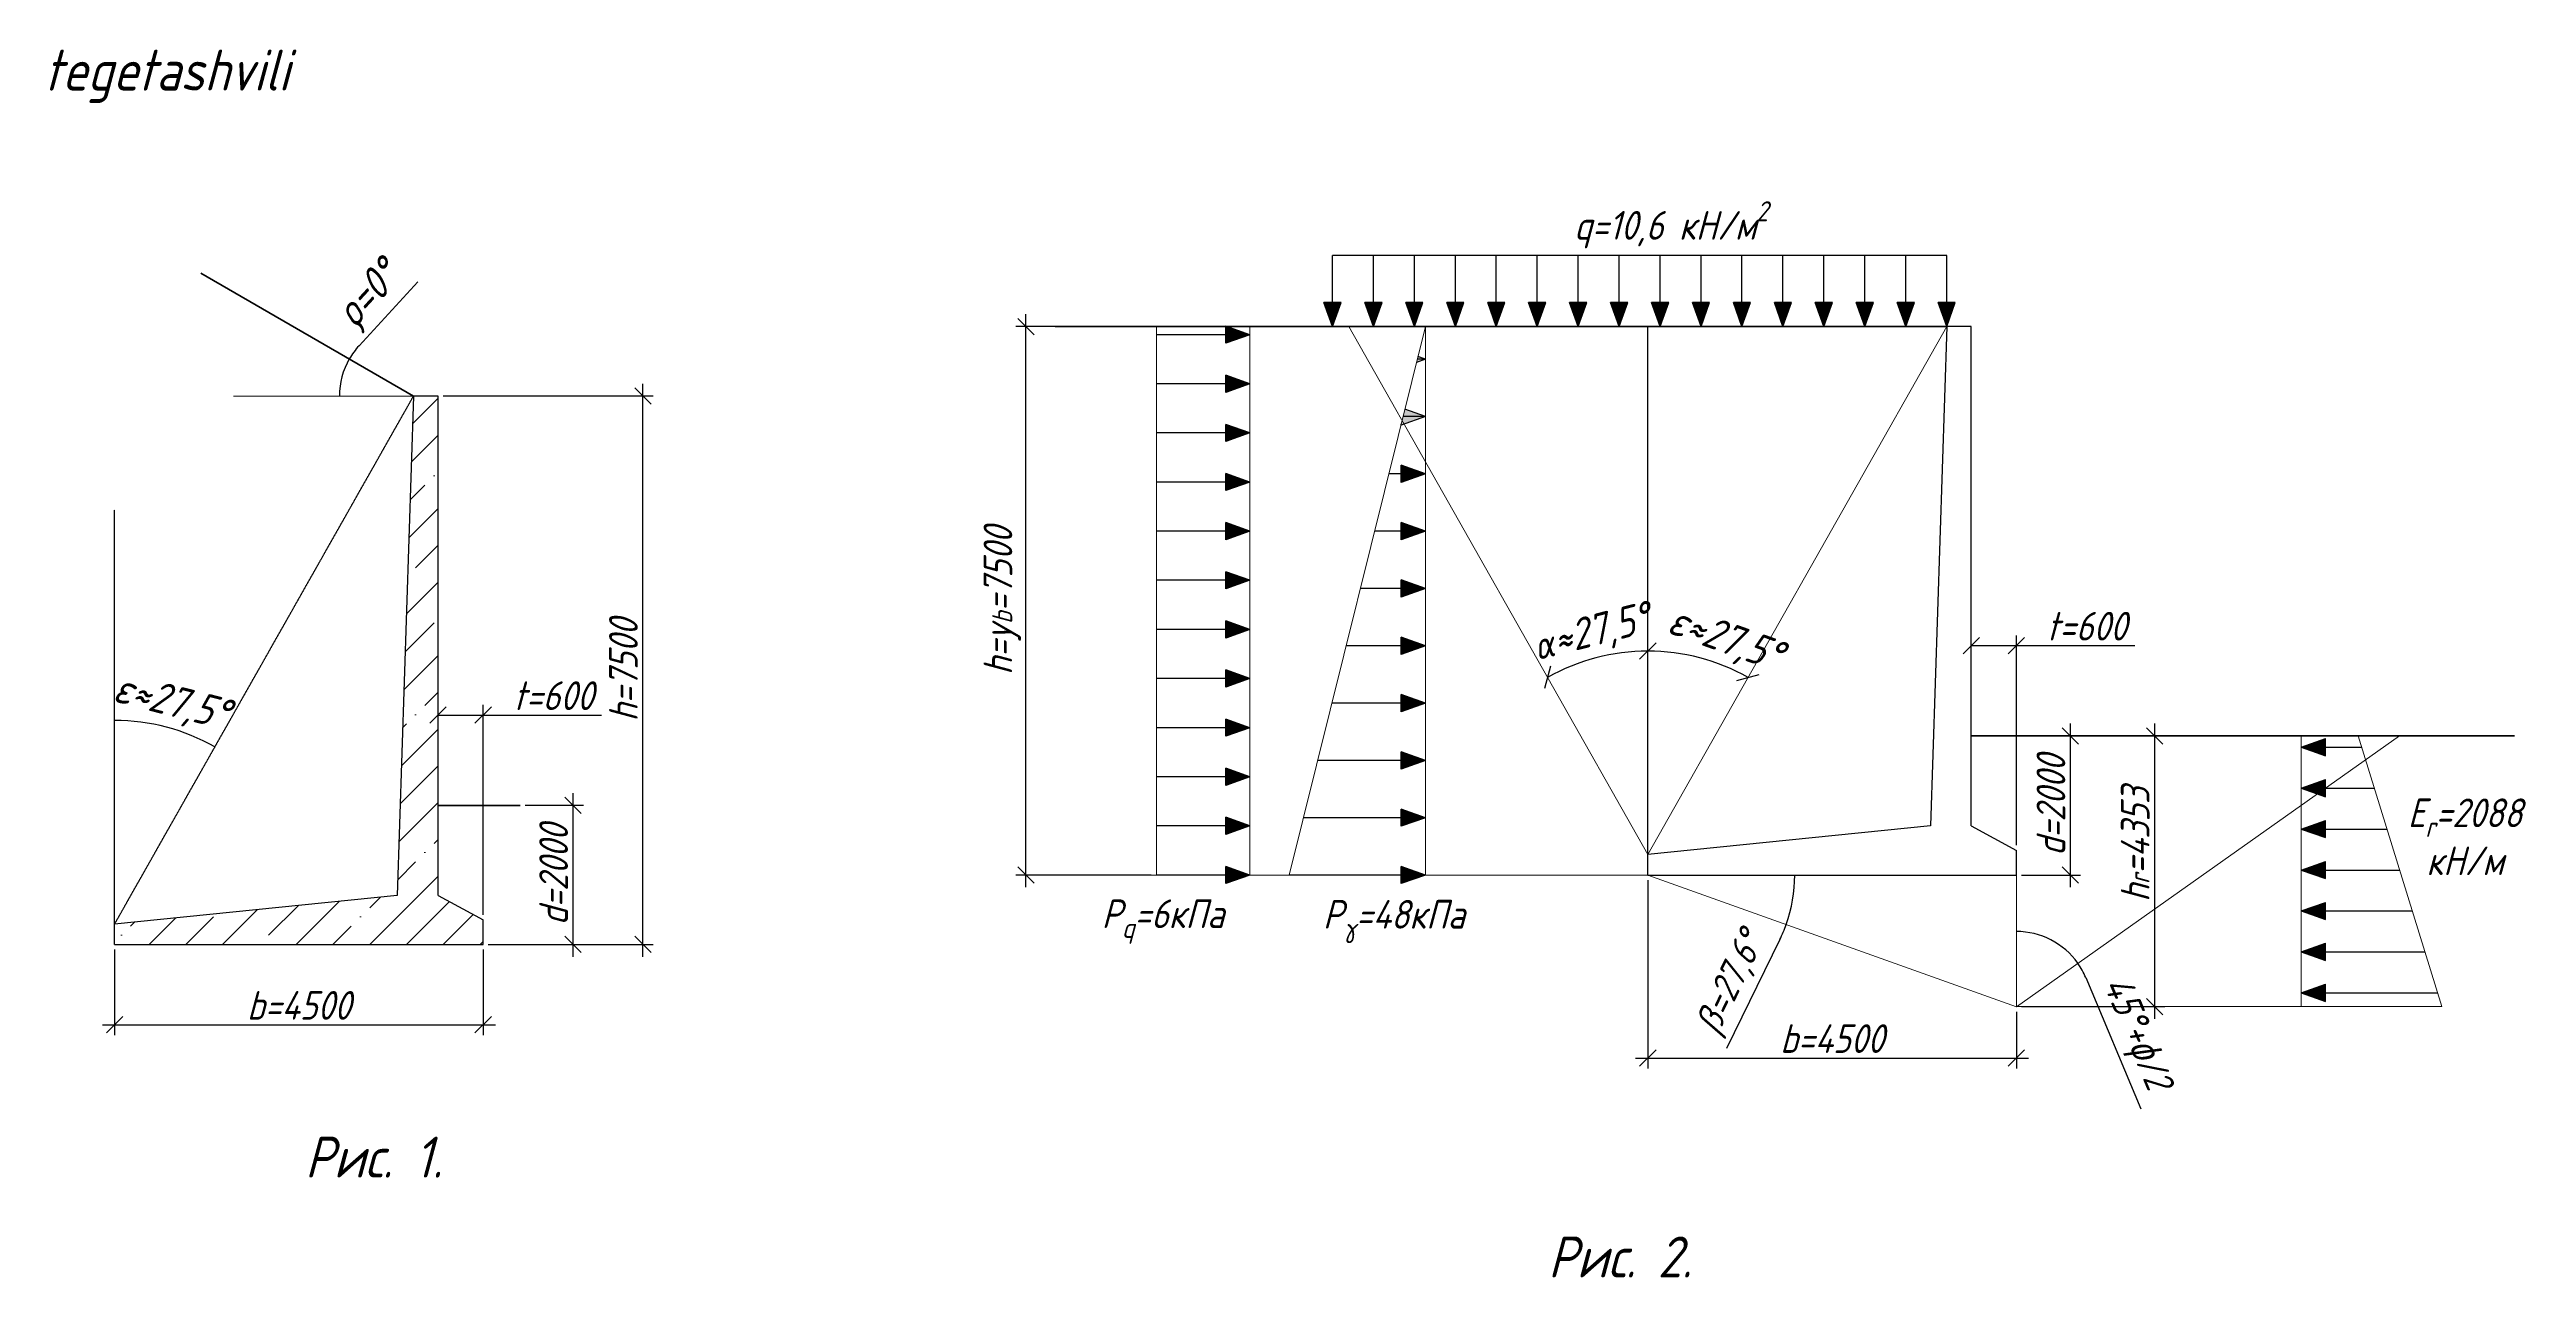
# Model space of a CAD drawing. Header units: millimetres. Extents: x -1004 to 900128, y -352756 to 107728.
# Drawn here: x 421048 to 451292, y -18841 to -3841 of the extents above; entities that cross this region are included whole.
import ezdxf

# ---------------------------------------------------------------- set-up
doc = ezdxf.new("R2010")
doc.units = ezdxf.units.MM
doc.linetypes.add('ACAD_ISO02W100', pattern=[15, 12, -3])
doc.linetypes.add('ACAD_ISO04W100', pattern=[30, 24, -3, 0, -3])
for name, color, linetype, lineweight in [('axles', 152, 'ACAD_ISO04W100', 20), ('basic', 95, 'Continuous', 30), ('hatch', 117, 'ACAD_ISO02W100', 25), ('hatching', 225, 'Continuous', 20), ('size', 45, 'Continuous', 20), ('text', 13, 'Continuous', 20), ('thick', 42, 'Continuous', 35), ('thin', 153, 'Continuous', 18)]:
    doc.layers.add(name, color=color, linetype=linetype, lineweight=lineweight)
doc.styles.add('Structures', font='isocpeur.ttf', dxfattribs={"width": 0.85, "oblique": 15})
doc.styles.add('structures 5', font='isocpeur.ttf', dxfattribs={"width": 0.85, "oblique": 15, "height": 5})
doc.dimstyles.new('structures 3.5', dxfattribs={"dimtxt": 3.5, "dimasz": 2, "dimexe": 1.25, "dimexo": 0.625, "dimtad": 1, "dimtxsty": 'Structures', "dimblk": 'OBLIQUE', "dimcen": 2.5, "dimdle": 1.5, "dimadec": 0, "dimazin": 0, "dimtfac": 1, "dimtmove": 0, "dimatfit": 3, "dimfxl": 1, "dimarcsym": 0})

# ---------------------------------------------------------------- blocks, each defined once
blk = doc.blocks.new('*D596')
at = {"layer": 'Defpoints', "color": 0, "transparency": 16777216}
for p in [(425493, -8073), (421843, -9463), (422679, -12183), (421843, -14523), (421843, -14523)]:
    blk.add_point(p, dxfattribs=at)
at = {"layer": 'size', "color": 0, "lineweight": -2, "transparency": 16777216}
blk.add_arc((421843, -14523), 2486, 60.4948, 90, dxfattribs=at)
at = {"layer": 'size', "color": 0, "transparency": 16777216, "insert": (422529, -11834), "char_height": 350, "attachment_point": 5, "rotation": 345.6873, "style": 'Structures'}
blk.add_mtext('{\\H1.08333x;ε≈27,5%%D}', dxfattribs=at)
blk = doc.blocks.new('_None')
blk = doc.blocks.new('_Oblique')
at = {"color": 0, "linetype": 'ByBlock', "lineweight": -2}
blk.add_line((-0.5, -0.5), (0.5, 0.5), dxfattribs=at)
blk = doc.blocks.new('*D597')
at = {"layer": 'Defpoints', "color": 0, "transparency": 16777216}
for p in [(421843, -14773), (426343, -14773), (426343, -15754)]:
    blk.add_point(p, dxfattribs=at)
at = {"layer": 'size', "color": 0, "lineweight": -2, "transparency": 16777216}
for p, q in [((421843, -14836), (421843, -15879)), ((426343, -14836), (426343, -15879)), ((421693, -15754), (426493, -15754))]:
    blk.add_line(p, q, dxfattribs=at)
at = {"layer": 'size', "color": 0, "lineweight": -2, "transparency": 16777216, "xscale": 200, "yscale": 200, "zscale": 200, "rotation": 180}
blk.add_blockref('_Oblique', (421843, -15754), dxfattribs=at)
at = {"layer": 'size', "color": 0, "lineweight": -2, "transparency": 16777216, "xscale": 200, "yscale": 200, "zscale": 200}
blk.add_blockref('_Oblique', (426343, -15754), dxfattribs=at)
at = {"layer": 'size', "color": 0, "transparency": 16777216, "insert": (424093, -15517), "char_height": 350, "attachment_point": 5, "style": 'Structures'}
blk.add_mtext('b=4500', dxfattribs=at)
blk = doc.blocks.new('*D598')
at = {"layer": 'Defpoints', "color": 0, "transparency": 16777216}
for p in [(426793, -13073), (427441, -13073), (426343, -14773)]:
    blk.add_point(p, dxfattribs=at)
at = {"layer": 'size', "color": 0, "lineweight": -2, "transparency": 16777216}
for p, q in [((427441, -14923), (427441, -12923)), ((426855, -13073), (427566, -13073)), ((426405, -14773), (427566, -14773))]:
    blk.add_line(p, q, dxfattribs=at)
at = {"layer": 'size', "color": 0, "lineweight": -2, "transparency": 16777216, "xscale": 200, "yscale": 200, "zscale": 200}
for p, rotation in [((427441, -13073), 90), ((427441, -14773), 270)]:
    blk.add_blockref('_Oblique', p, dxfattribs=dict(at, rotation=rotation))
at = {"layer": 'size', "color": 0, "transparency": 16777216, "insert": (427203, -13923), "char_height": 350, "attachment_point": 5, "rotation": 90, "style": 'Structures'}
blk.add_mtext('d=2000', dxfattribs=at)
blk = doc.blocks.new('*D599')
at = {"layer": 'Defpoints', "color": 0, "transparency": 16777216}
for p in [(425793, -8073), (428293, -8073), (426343, -14773)]:
    blk.add_point(p, dxfattribs=at)
at = {"layer": 'size', "color": 0, "lineweight": -2, "transparency": 16777216}
for p, q in [((425855, -8073), (428418, -8073)), ((428293, -14923), (428293, -7923)), ((426405, -14773), (428418, -14773))]:
    blk.add_line(p, q, dxfattribs=at)
at = {"layer": 'size', "color": 0, "lineweight": -2, "transparency": 16777216, "xscale": 200, "yscale": 200, "zscale": 200}
for p, rotation in [((428293, -8073), 90), ((428293, -14773), 270)]:
    blk.add_blockref('_Oblique', p, dxfattribs=dict(at, rotation=rotation))
at = {"layer": 'size', "color": 0, "transparency": 16777216, "insert": (428055, -11423), "char_height": 350, "width": 1317.03, "attachment_point": 5, "rotation": 90, "style": 'Structures'}
blk.add_mtext('h=7500', dxfattribs=at)
blk = doc.blocks.new('*D600')
at = {"layer": 'Defpoints', "color": 0, "transparency": 16777216}
for p in [(425793, -11971), (425793, -13073), (426343, -14473)]:
    blk.add_point(p, dxfattribs=at)
at = {"layer": 'size', "color": 0, "lineweight": -2, "transparency": 16777216}
for p, q in [((425793, -13011), (425793, -11846)), ((425793, -11971), (426493, -11971)), ((426343, -14411), (426343, -11846)), ((426343, -11971), (427788, -11971))]:
    blk.add_line(p, q, dxfattribs=at)
at = {"layer": 'size', "color": 0, "lineweight": -2, "transparency": 16777216, "xscale": 200, "yscale": 200, "zscale": 200, "rotation": 180}
blk.add_blockref('_Oblique', (425793, -11971), dxfattribs=at)
at = {"layer": 'size', "color": 0, "lineweight": -2, "transparency": 16777216, "xscale": 200, "yscale": 200, "zscale": 200}
blk.add_blockref('_Oblique', (426343, -11971), dxfattribs=at)
at = {"layer": 'size', "color": 0, "transparency": 16777216, "insert": (427203, -11734), "char_height": 350, "attachment_point": 5, "style": 'Structures'}
blk.add_mtext('t=600', dxfattribs=at)
blk = doc.blocks.new('*D601')
at = {"layer": 'Defpoints', "color": 0, "transparency": 16777216}
for p in [(422895, -6573), (423293, -8073), (424600, -7916), (425493, -8073), (425493, -8073)]:
    blk.add_point(p, dxfattribs=at)
at = {"layer": 'size', "color": 0, "lineweight": -2, "transparency": 16777216}
blk.add_line((424827, -7459), (425547, -6678), dxfattribs=at)
for start, end in [(137.3264, 150), (150, 180)]:
    blk.add_arc((425493, -8073), 906, start, end, dxfattribs=at)
at = {"layer": 'size', "color": 0, "transparency": 16777216, "insert": (424960, -6859), "char_height": 350, "attachment_point": 5, "rotation": 47.3264, "style": 'Structures'}
blk.add_mtext('{\\H1.08333x;ρ=0%%D}', dxfattribs=at)
blk = doc.blocks.new('*D602')
at = {"layer": 'Defpoints', "color": 0, "transparency": 16777216}
for p in [(440564, -7225), (444214, -7225), (440988, -11226), (440564, -13675), (440564, -13675)]:
    blk.add_point(p, dxfattribs=at)
at = {"layer": 'size', "color": 0, "lineweight": -2, "transparency": 16777216}
blk.add_arc((440564, -13675), 2486, 60.4948, 90, dxfattribs=at)
at = {"layer": 'size', "color": 0, "lineweight": -2, "transparency": 16777216, "xscale": 200, "yscale": 200, "zscale": 200}
for p, rotation in [((440564, -11189), 179.9999999999996), ((441788, -11511), 330.494848599138)]:
    blk.add_blockref('_Oblique', p, dxfattribs=dict(at, rotation=rotation))
at = {"layer": 'size', "color": 0, "transparency": 16777216, "insert": (441498, -11061), "char_height": 350, "attachment_point": 5, "rotation": 340.3299, "style": 'Structures'}
blk.add_mtext('{\\H1.08333x;ε≈27,5%%D}', dxfattribs=at)
blk = doc.blocks.new('*D603')
at = {"layer": 'Defpoints', "color": 0, "transparency": 16777216}
for p in [(440564, -13925), (445064, -15532), (445064, -16161)]:
    blk.add_point(p, dxfattribs=at)
at = {"layer": 'size', "color": 0, "lineweight": -2, "transparency": 16777216}
for p, q in [((440564, -13987), (440564, -16286)), ((445064, -15594), (445064, -16286)), ((440414, -16161), (445214, -16161))]:
    blk.add_line(p, q, dxfattribs=at)
at = {"layer": 'size', "color": 0, "lineweight": -2, "transparency": 16777216, "xscale": 200, "yscale": 200, "zscale": 200, "rotation": 180}
blk.add_blockref('_Oblique', (440564, -16161), dxfattribs=at)
at = {"layer": 'size', "color": 0, "lineweight": -2, "transparency": 16777216, "xscale": 200, "yscale": 200, "zscale": 200}
blk.add_blockref('_Oblique', (445064, -16161), dxfattribs=at)
at = {"layer": 'size', "color": 0, "transparency": 16777216, "insert": (442814, -15923), "char_height": 350, "attachment_point": 5, "style": 'Structures'}
blk.add_mtext('b=4500', dxfattribs=at)
blk = doc.blocks.new('*D604')
at = {"layer": 'Defpoints', "color": 0, "transparency": 16777216}
for p in [(444514, -12225), (445723, -12225), (445064, -13925)]:
    blk.add_point(p, dxfattribs=at)
at = {"layer": 'size', "color": 0, "lineweight": -2, "transparency": 16777216}
for p, q in [((445723, -14075), (445723, -12075)), ((444576, -12225), (445848, -12225)), ((445126, -13925), (445848, -13925))]:
    blk.add_line(p, q, dxfattribs=at)
at = {"layer": 'size', "color": 0, "lineweight": -2, "transparency": 16777216, "xscale": 200, "yscale": 200, "zscale": 200}
for p, rotation in [((445723, -12225), 90), ((445723, -13925), 270)]:
    blk.add_blockref('_Oblique', p, dxfattribs=dict(at, rotation=rotation))
at = {"layer": 'size', "color": 0, "transparency": 16777216, "insert": (445486, -13075), "char_height": 350, "attachment_point": 5, "rotation": 90, "style": 'Structures'}
blk.add_mtext('d=2000', dxfattribs=at)
blk = doc.blocks.new('*D605')
at = {"layer": 'Defpoints', "color": 0, "transparency": 16777216}
for p in [(444514, -11123), (444514, -12225), (445064, -13625)]:
    blk.add_point(p, dxfattribs=at)
at = {"layer": 'size', "color": 0, "lineweight": -2, "transparency": 16777216}
for p, q in [((444514, -12162), (444514, -10998)), ((444514, -11123), (445214, -11123)), ((445064, -13562), (445064, -10998)), ((445064, -11123), (446509, -11123))]:
    blk.add_line(p, q, dxfattribs=at)
at = {"layer": 'size', "color": 0, "lineweight": -2, "transparency": 16777216, "xscale": 200, "yscale": 200, "zscale": 200, "rotation": 180}
blk.add_blockref('_Oblique', (444514, -11123), dxfattribs=at)
at = {"layer": 'size', "color": 0, "lineweight": -2, "transparency": 16777216, "xscale": 200, "yscale": 200, "zscale": 200}
blk.add_blockref('_Oblique', (445064, -11123), dxfattribs=at)
at = {"layer": 'size', "color": 0, "transparency": 16777216, "insert": (445924, -10885), "char_height": 350, "attachment_point": 5, "style": 'Structures'}
blk.add_mtext('t=600', dxfattribs=at)
blk = doc.blocks.new('*D606')
at = {"layer": 'Defpoints', "color": 0, "transparency": 16777216}
for p in [(446591, -12225), (445064, -15532), (446752, -15532)]:
    blk.add_point(p, dxfattribs=at)
at = {"layer": 'size', "color": 0, "lineweight": -2, "transparency": 16777216}
for p, q in [((446752, -12075), (446752, -15682)), ((446654, -12225), (446877, -12225)), ((445126, -15532), (446877, -15532))]:
    blk.add_line(p, q, dxfattribs=at)
at = {"layer": 'size', "color": 0, "lineweight": -2, "transparency": 16777216, "xscale": 200, "yscale": 200, "zscale": 200}
for p, rotation in [((446752, -12225), 90), ((446752, -15532), 270)]:
    blk.add_blockref('_Oblique', p, dxfattribs=dict(at, rotation=rotation))
at = {"layer": 'size', "color": 0, "transparency": 16777216, "insert": (446515, -13551), "char_height": 350, "attachment_point": 5, "rotation": 90, "style": 'Structures'}
blk.add_mtext('h{\\H0.7x;\\S^ r;}=4353', dxfattribs=at)
blk = doc.blocks.new('*D607')
at = {"layer": 'Defpoints', "color": 0, "transparency": 16777216}
for p in [(440564, -13925), (440564, -13925), (442346, -14129), (445064, -13925), (445064, -15533)]:
    blk.add_point(p, dxfattribs=at)
at = {"layer": 'size', "color": 0, "lineweight": -2, "transparency": 16777216}
blk.add_line((442175, -14713), (441524, -16044), dxfattribs=at)
for start, end in [(340.3359, 0), (333.9455, 340.3359)]:
    blk.add_arc((440564, -13925), 1794, start, end, dxfattribs=at)
at = {"layer": 'size', "color": 0, "transparency": 16777216, "insert": (441598, -15255), "char_height": 350, "attachment_point": 5, "rotation": 63.9455, "style": 'Structures'}
blk.add_mtext('{\\H0.95833x;β=27,6%%D}', dxfattribs=at)
blk = doc.blocks.new('*D608')
at = {"layer": 'Defpoints', "color": 0, "transparency": 16777216}
for p in [(449743, -12225), (445064, -13925), (445351, -14660), (445064, -15533), (445064, -15533)]:
    blk.add_point(p, dxfattribs=at)
at = {"layer": 'size', "color": 0, "lineweight": -2, "transparency": 16777216}
blk.add_line((445911, -15177), (446584, -16781), dxfattribs=at)
for start, end in [(35.2586, 90), (22.7695, 35.2586)]:
    blk.add_arc((445064, -15533), 919, start, end, dxfattribs=at)
at = {"layer": 'size', "color": 0, "transparency": 16777216, "insert": (446513, -15867), "char_height": 350, "attachment_point": 5, "rotation": 292.7695, "style": 'Structures'}
blk.add_mtext('45%%D+{\\H0.95833x;ϕ/2}', dxfattribs=at)
blk = doc.blocks.new('*D609')
at = {"layer": 'Defpoints', "color": 0, "transparency": 16777216}
for p in [(436914, -7225), (440564, -8615), (439727, -11334), (440564, -13675), (440564, -13675)]:
    blk.add_point(p, dxfattribs=at)
at = {"layer": 'size', "color": 0, "lineweight": -2, "transparency": 16777216}
blk.add_arc((440564, -13675), 2486, 90, 119.5052, dxfattribs=at)
at = {"layer": 'size', "color": 0, "lineweight": -2, "transparency": 16777216, "xscale": 200, "yscale": 200, "zscale": 200}
blk.add_blockref('_Oblique', (440564, -11189), dxfattribs=at)
at = {"layer": 'size', "color": 0, "lineweight": -2, "transparency": 16777216, "xscale": 200, "yscale": 200, "zscale": 200, "rotation": 209.505151400861}
blk.add_blockref('_Oblique', (439339, -11511), dxfattribs=at)
at = {"layer": 'size', "color": 0, "transparency": 16777216, "insert": (439877, -10985), "char_height": 350, "width": 1326.72, "attachment_point": 5, "rotation": 14.3127, "style": 'Structures'}
blk.add_mtext('{\\H0.95833x;α\\H1.13044x;≈27,5%%D}', dxfattribs=at)
blk = doc.blocks.new('*D610')
at = {"layer": 'Defpoints', "color": 0, "transparency": 16777216}
for p in [(432971, -7225), (434563, -7225), (434563, -13925)]:
    blk.add_point(p, dxfattribs=at)
at = {"layer": 'size', "color": 0, "lineweight": -2, "transparency": 16777216}
for p, q in [((434500, -7225), (432846, -7225)), ((432971, -14075), (432971, -7075)), ((434500, -13925), (432846, -13925))]:
    blk.add_line(p, q, dxfattribs=at)
at = {"layer": 'size', "color": 0, "lineweight": -2, "transparency": 16777216, "xscale": 200, "yscale": 200, "zscale": 200}
for p, rotation in [((432971, -7225), 90), ((432971, -13925), 270)]:
    blk.add_blockref('_Oblique', p, dxfattribs=dict(at, rotation=rotation))
at = {"layer": 'size', "color": 0, "transparency": 16777216, "insert": (432681, -10575), "char_height": 350, "attachment_point": 5, "rotation": 90, "style": 'Structures'}
blk.add_mtext('h=y{\\H0.7x;\\S^ b;}=7500', dxfattribs=at)

msp = doc.modelspace()

# ---------------------------------------------------------------- hatches: boundary and pattern name
at = {"layer": 'basic'}
h = msp.add_hatch(color=256, dxfattribs=at)
h.dxf.hatch_style = 1
h.paths.add_polyline_path([(436608.621, -6930.026), (436713.547, -7224.682), (436713.547, -6930.026)])
h.paths.add_polyline_path([(436713.547, -6930.026), (436713.547, -7224.682), (436818.472, -6930.026)])
h = msp.add_hatch(color=256, dxfattribs=at)
h.dxf.hatch_style = 1
h.paths.add_polyline_path([(437108.621, -6930.026), (437213.547, -7224.682), (437213.547, -6930.026)])
h.paths.add_polyline_path([(437213.547, -6930.026), (437213.547, -7224.682), (437318.472, -6930.026)])
h = msp.add_hatch(color=256, dxfattribs=at)
h.dxf.hatch_style = 1
h.paths.add_polyline_path([(437608.621, -6930.026), (437713.547, -7224.682), (437713.547, -6930.026)])
h.paths.add_polyline_path([(437713.547, -6930.026), (437713.547, -7224.682), (437818.472, -6930.026)])
h = msp.add_hatch(color=256, dxfattribs=at)
h.dxf.hatch_style = 1
h.paths.add_polyline_path([(438108.621, -6930.026), (438213.547, -7224.682), (438213.547, -6930.026)])
h.paths.add_polyline_path([(438213.547, -6930.026), (438213.547, -7224.682), (438318.472, -6930.026)])
h = msp.add_hatch(color=256, dxfattribs=at)
h.dxf.hatch_style = 1
h.paths.add_polyline_path([(438608.621, -6930.026), (438713.547, -7224.682), (438713.547, -6930.026)])
h.paths.add_polyline_path([(438713.547, -6930.026), (438713.547, -7224.682), (438818.472, -6930.026)])
h = msp.add_hatch(color=256, dxfattribs=at)
h.dxf.hatch_style = 1
h.paths.add_polyline_path([(439108.621, -6930.026), (439213.547, -7224.682), (439213.547, -6930.026)])
h.paths.add_polyline_path([(439213.547, -6930.026), (439213.547, -7224.682), (439318.472, -6930.026)])
h = msp.add_hatch(color=256, dxfattribs=at)
h.dxf.hatch_style = 1
h.paths.add_polyline_path([(439608.621, -6930.026), (439713.547, -7224.682), (439713.547, -6930.026)])
h.paths.add_polyline_path([(439713.547, -6930.026), (439713.547, -7224.682), (439818.472, -6930.026)])
h = msp.add_hatch(color=256, dxfattribs=at)
h.dxf.hatch_style = 1
h.paths.add_polyline_path([(440108.621, -6930.026), (440213.547, -7224.682), (440213.547, -6930.026)])
h.paths.add_polyline_path([(440213.547, -6930.026), (440213.547, -7224.682), (440318.472, -6930.026)])
h = msp.add_hatch(color=256, dxfattribs=at)
h.dxf.hatch_style = 1
h.paths.add_polyline_path([(440608.621, -6930.026), (440713.547, -7224.682), (440713.547, -6930.026)])
h.paths.add_polyline_path([(440713.547, -6930.026), (440713.547, -7224.682), (440818.472, -6930.026)])
h = msp.add_hatch(color=256, dxfattribs=at)
h.dxf.hatch_style = 1
h.paths.add_polyline_path([(441108.621, -6930.026), (441213.547, -7224.682), (441213.547, -6930.026)])
h.paths.add_polyline_path([(441213.547, -6930.026), (441213.547, -7224.682), (441318.472, -6930.026)])
h = msp.add_hatch(color=256, dxfattribs=at)
h.dxf.hatch_style = 1
h.paths.add_polyline_path([(441608.621, -6930.026), (441713.547, -7224.682), (441713.547, -6930.026)])
h.paths.add_polyline_path([(441713.547, -6930.026), (441713.547, -7224.682), (441818.472, -6930.026)])
h = msp.add_hatch(color=256, dxfattribs=at)
h.dxf.hatch_style = 1
h.paths.add_polyline_path([(442108.621, -6930.026), (442213.547, -7224.682), (442213.547, -6930.026)])
h.paths.add_polyline_path([(442213.547, -6930.026), (442213.547, -7224.682), (442318.472, -6930.026)])
h = msp.add_hatch(color=256, dxfattribs=at)
h.dxf.hatch_style = 1
h.paths.add_polyline_path([(442608.621, -6930.026), (442713.547, -7224.682), (442713.547, -6930.026)])
h.paths.add_polyline_path([(442713.547, -6930.026), (442713.547, -7224.682), (442818.472, -6930.026)])
h = msp.add_hatch(color=256, dxfattribs=at)
h.dxf.hatch_style = 1
h.paths.add_polyline_path([(443108.621, -6930.026), (443213.547, -7224.682), (443213.547, -6930.026)])
h.paths.add_polyline_path([(443213.547, -6930.026), (443213.547, -7224.682), (443318.472, -6930.026)])
h = msp.add_hatch(color=256, dxfattribs=at)
h.dxf.hatch_style = 1
h.paths.add_polyline_path([(443608.621, -6930.026), (443713.547, -7224.682), (443713.547, -6930.026)])
h.paths.add_polyline_path([(443713.547, -6930.026), (443713.547, -7224.682), (443818.472, -6930.026)])
h = msp.add_hatch(color=256, dxfattribs=at)
h.dxf.hatch_style = 1
h.paths.add_polyline_path([(444108.621, -6930.026), (444213.547, -7224.682), (444213.547, -6930.026)])
h.paths.add_polyline_path([(444213.547, -6930.026), (444213.547, -7224.682), (444318.472, -6930.026)])
h = msp.add_hatch(color=256, dxfattribs=at)
h.dxf.hatch_style = 1
h.paths.add_polyline_path([(435410.023, -7219.757), (435704.68, -7324.682), (435410.023, -7324.682)])
h.paths.add_polyline_path([(435410.023, -7324.682), (435704.68, -7324.682), (435410.023, -7429.608)])
h = msp.add_hatch(color=256, dxfattribs=at)
h.dxf.hatch_style = 1
h.paths.add_polyline_path([(435410.023, -7819.757), (435704.68, -7924.682), (435410.023, -7924.682)])
h.paths.add_polyline_path([(435410.023, -7924.682), (435704.68, -7924.682), (435410.023, -8029.608)])
h = msp.add_hatch(color=256, dxfattribs=at)
h.dxf.hatch_style = 1
h.paths.add_polyline_path([(437757.219, -7592.197), (437749.155, -7624.682), (437848.448, -7624.682)])
h.paths.add_polyline_path([(437848.448, -7624.682), (437749.155, -7624.682), (437739.527, -7663.468)])
h.paths.add_polyline_path([(437848.448, -8324.682), (437575.392, -8324.682), (437563.39, -8373.035), (437588.425, -8417.275)])
h.paths.add_polyline_path([(437597.569, -8235.346), (437575.392, -8324.682), (437848.448, -8324.682)])
h.paths.add_polyline_path([(437563.39, -8373.035), (437553.791, -8411.703), (437553.791, -8429.608), (437588.425, -8417.275)])
h = msp.add_hatch(color=256, dxfattribs=at)
h.dxf.hatch_style = 1
h.paths.add_polyline_path([(435410.023, -8419.757), (435704.68, -8524.682), (435410.023, -8524.682)])
h.paths.add_polyline_path([(435410.023, -8524.682), (435704.68, -8524.682), (435410.023, -8629.608)])
h = msp.add_hatch(color=256, dxfattribs=at)
h.dxf.hatch_style = 1
h.paths.add_polyline_path([(435410.023, -9019.757), (435704.68, -9124.682), (435410.023, -9124.682)])
h.paths.add_polyline_path([(435410.023, -9124.682), (435704.68, -9124.682), (435410.023, -9229.608)])
h = msp.add_hatch(color=256, dxfattribs=at)
h.dxf.hatch_style = 1
h.paths.add_polyline_path([(437553.791, -8919.757), (437848.448, -9024.682), (437553.791, -9024.682)])
h.paths.add_polyline_path([(437553.791, -9024.682), (437848.448, -9024.682), (437553.791, -9129.608)])
h = msp.add_hatch(color=256, dxfattribs=at)
h.dxf.hatch_style = 1
h.paths.add_polyline_path([(435410.023, -9619.757), (435704.68, -9724.682), (435410.023, -9724.682)])
h.paths.add_polyline_path([(435410.023, -9724.682), (435704.68, -9724.682), (435410.023, -9829.608)])
h = msp.add_hatch(color=256, dxfattribs=at)
h.dxf.hatch_style = 1
h.paths.add_polyline_path([(437553.791, -9619.757), (437848.448, -9724.682), (437553.791, -9724.682)])
h.paths.add_polyline_path([(437553.791, -9724.682), (437848.448, -9724.682), (437553.791, -9829.608)])
h = msp.add_hatch(color=256, dxfattribs=at)
h.dxf.hatch_style = 1
h.paths.add_polyline_path([(435410.023, -10219.757), (435704.68, -10324.682), (435410.023, -10324.682)])
h.paths.add_polyline_path([(435410.023, -10324.682), (435704.68, -10324.682), (435410.023, -10429.608)])
h = msp.add_hatch(color=256, dxfattribs=at)
h.dxf.hatch_style = 1
h.paths.add_polyline_path([(437553.791, -10319.757), (437848.448, -10424.682), (437553.791, -10424.682)])
h.paths.add_polyline_path([(437553.791, -10424.682), (437848.448, -10424.682), (437553.791, -10529.608)])
h = msp.add_hatch(color=256, dxfattribs=at)
h.dxf.hatch_style = 1
h.paths.add_polyline_path([(435410.023, -10819.757), (435704.68, -10924.682), (435410.023, -10924.682)])
h.paths.add_polyline_path([(435410.023, -10924.682), (435704.68, -10924.682), (435410.023, -11029.608)])
h = msp.add_hatch(color=256, dxfattribs=at)
h.dxf.hatch_style = 1
h.paths.add_polyline_path([(437553.791, -11019.757), (437848.448, -11124.682), (437553.791, -11124.682)])
h.paths.add_polyline_path([(437553.791, -11124.682), (437848.448, -11124.682), (437553.791, -11229.608)])
h = msp.add_hatch(color=256, dxfattribs=at)
h.dxf.hatch_style = 1
h.paths.add_polyline_path([(435410.023, -11419.757), (435704.68, -11524.682), (435410.023, -11524.682)])
h.paths.add_polyline_path([(435410.023, -11524.682), (435704.68, -11524.682), (435410.023, -11629.608)])
h = msp.add_hatch(color=256, dxfattribs=at)
h.dxf.hatch_style = 1
h.paths.add_polyline_path([(437553.791, -11719.757), (437848.448, -11824.682), (437553.791, -11824.682)])
h.paths.add_polyline_path([(437553.791, -11824.682), (437848.448, -11824.682), (437553.791, -11929.608)])
h = msp.add_hatch(color=256, dxfattribs=at)
h.dxf.hatch_style = 1
h.paths.add_polyline_path([(435410.023, -12019.757), (435704.68, -12124.682), (435410.023, -12124.682)])
h.paths.add_polyline_path([(435410.023, -12124.682), (435704.68, -12124.682), (435410.023, -12229.608)])
h = msp.add_hatch(color=256, dxfattribs=at)
h.dxf.hatch_style = 1
h.paths.add_polyline_path([(448836.775, -12258.485), (448542.119, -12363.41), (448836.775, -12363.41)])
h.paths.add_polyline_path([(448836.775, -12363.41), (448542.119, -12363.41), (448836.775, -12468.335)])
h = msp.add_hatch(color=256, dxfattribs=at)
h.dxf.hatch_style = 1
h.paths.add_polyline_path([(435410.023, -12619.757), (435704.68, -12724.682), (435410.023, -12724.682)])
h.paths.add_polyline_path([(435410.023, -12724.682), (435704.68, -12724.682), (435410.023, -12829.608)])
h = msp.add_hatch(color=256, dxfattribs=at)
h.dxf.hatch_style = 1
h.paths.add_polyline_path([(437553.791, -12419.757), (437848.448, -12524.682), (437553.791, -12524.682)])
h.paths.add_polyline_path([(437553.791, -12524.682), (437848.448, -12524.682), (437553.791, -12629.608)])
h = msp.add_hatch(color=256, dxfattribs=at)
h.dxf.hatch_style = 1
h.paths.add_polyline_path([(448836.775, -12758.485), (448542.119, -12863.41), (448836.775, -12863.41)])
h.paths.add_polyline_path([(448836.775, -12863.41), (448542.119, -12863.41), (448836.775, -12968.335)])
h = msp.add_hatch(color=256, dxfattribs=at)
h.dxf.hatch_style = 1
h.paths.add_polyline_path([(435410.023, -13219.757), (435704.68, -13324.682), (435410.023, -13324.682)])
h.paths.add_polyline_path([(435410.023, -13324.682), (435704.68, -13324.682), (435410.023, -13429.608)])
h = msp.add_hatch(color=256, dxfattribs=at)
h.dxf.hatch_style = 1
h.paths.add_polyline_path([(437553.791, -13119.757), (437848.448, -13224.682), (437553.791, -13224.682)])
h.paths.add_polyline_path([(437553.791, -13224.682), (437848.448, -13224.682), (437553.791, -13329.608)])
h = msp.add_hatch(color=256, dxfattribs=at)
h.dxf.hatch_style = 1
h.paths.add_polyline_path([(448836.775, -13258.485), (448542.119, -13363.41), (448836.775, -13363.41)])
h.paths.add_polyline_path([(448836.775, -13363.41), (448542.119, -13363.41), (448836.775, -13468.335)])
h = msp.add_hatch(color=256, dxfattribs=at)
h.dxf.hatch_style = 1
h.paths.add_polyline_path([(435410.023, -13819.757), (435704.68, -13924.682), (435410.023, -13924.682)])
h.paths.add_polyline_path([(435410.023, -13924.682), (435704.68, -13924.682), (435410.023, -14029.608)])
h = msp.add_hatch(color=256, dxfattribs=at)
h.dxf.hatch_style = 1
h.paths.add_polyline_path([(437553.791, -13819.757), (437848.448, -13924.682), (437553.791, -13924.682)])
h.paths.add_polyline_path([(437553.791, -13924.682), (437848.448, -13924.682), (437553.791, -14029.608)])
h = msp.add_hatch(color=256, dxfattribs=at)
h.dxf.hatch_style = 1
h.paths.add_polyline_path([(448836.775, -13758.485), (448542.119, -13863.41), (448836.775, -13863.41)])
h.paths.add_polyline_path([(448836.775, -13863.41), (448542.119, -13863.41), (448836.775, -13968.335)])
h = msp.add_hatch(color=256, dxfattribs=at)
h.dxf.hatch_style = 1
h.paths.add_polyline_path([(448836.775, -14258.485), (448542.119, -14363.41), (448836.775, -14363.41)])
h.paths.add_polyline_path([(448836.775, -14363.41), (448542.119, -14363.41), (448836.775, -14468.335)])
h = msp.add_hatch(color=256, dxfattribs=at)
h.dxf.hatch_style = 1
h.paths.add_polyline_path([(448836.775, -14758.485), (448542.119, -14863.41), (448836.775, -14863.41)])
h.paths.add_polyline_path([(448836.775, -14863.41), (448542.119, -14863.41), (448836.775, -14968.335)])
h = msp.add_hatch(color=256, dxfattribs=at)
h.dxf.hatch_style = 1
h.paths.add_polyline_path([(448836.775, -15258.485), (448542.119, -15363.41), (448836.775, -15363.41)])
h.paths.add_polyline_path([(448836.775, -15363.41), (448542.119, -15363.41), (448836.775, -15468.335)])
at = {"layer": 'hatching'}
h = msp.add_hatch(dxfattribs=at)
h.set_pattern_fill('ANSI35', color=256, scale=100)
h.set_pattern_definition([(45, (418894.95, -18141.56), (-449.013, 449.013), []), (45, (419343.96, -18141.56), (-449.013, 449.013), [793.75, -158.75, 0, -158.75])])
h.paths.add_polyline_path([(425792.671, -8073.418), (425492.671, -8073.418), (425292.671, -14173.418), (421842.671, -14523.418), (421842.671, -14773.418), (426342.671, -14773.418), (426342.671, -14473.418), (425792.671, -14173.418)])

# ---------------------------------------------------------------- linework, layer by layer
at = {"layer": 'axles', "ltscale": 0.2}
msp.add_line((440563.547, -13924.682), (432975.222, -13924.682), dxfattribs=at)
at = {"layer": 'basic'}
for p, q in [((436713.547, -7224.682), (436713.547, -6358.149)), ((444213.547, -6358.149), (436713.547, -6358.149)), ((437213.547, -7224.682), (437213.547, -6358.149)), ((437713.547, -7224.682), (437713.547, -6358.149)), ((438213.547, -7224.682), (438213.547, -6358.149)), ((438713.547, -7224.682), (438713.547, -6358.149)), ((439213.547, -7224.682), (439213.547, -6358.149)), ((439713.547, -7224.682), (439713.547, -6358.149)), ((440213.547, -7224.682), (440213.547, -6358.149)), ((440713.547, -7224.682), (440713.547, -6358.149)), ((441213.547, -7224.682), (441213.547, -6358.149)), ((441713.547, -7224.682), (441713.547, -6358.149)), ((442213.547, -7224.682), (442213.547, -6358.149)), ((442713.547, -7224.682), (442713.547, -6358.149)), ((443213.547, -7224.682), (443213.547, -6358.149)), ((443713.547, -7224.682), (443713.547, -6358.149)), ((444213.547, -7224.682), (444213.547, -6358.149)), ((436713.547, -7224.682), (436608.621, -6930.026)), ((436818.472, -6930.026), (436608.621, -6930.026)), ((436713.547, -7224.682), (436818.472, -6930.026)), ((437213.547, -7224.682), (437108.621, -6930.026)), ((437318.472, -6930.026), (437108.621, -6930.026)), ((437213.547, -7224.682), (437318.472, -6930.026)), ((437713.547, -7224.682), (437608.621, -6930.026)), ((437818.472, -6930.026), (437608.621, -6930.026)), ((437713.547, -7224.682), (437818.472, -6930.026)), ((438213.547, -7224.682), (438108.621, -6930.026)), ((438318.472, -6930.026), (438108.621, -6930.026)), ((438213.547, -7224.682), (438318.472, -6930.026)), ((438713.547, -7224.682), (438608.621, -6930.026)), ((438818.472, -6930.026), (438608.621, -6930.026)), ((438713.547, -7224.682), (438818.472, -6930.026)), ((439213.547, -7224.682), (439108.621, -6930.026)), ((439318.472, -6930.026), (439108.621, -6930.026)), ((439213.547, -7224.682), (439318.472, -6930.026)), ((439713.547, -7224.682), (439608.621, -6930.026)), ((439818.472, -6930.026), (439608.621, -6930.026)), ((439713.547, -7224.682), (439818.472, -6930.026)), ((440213.547, -7224.682), (440108.621, -6930.026)), ((440318.472, -6930.026), (440108.621, -6930.026)), ((440213.547, -7224.682), (440318.472, -6930.026)), ((440713.547, -7224.682), (440608.621, -6930.026)), ((440818.472, -6930.026), (440608.621, -6930.026)), ((440713.547, -7224.682), (440818.472, -6930.026)), ((441213.547, -7224.682), (441108.621, -6930.026)), ((441318.472, -6930.026), (441108.621, -6930.026)), ((441213.547, -7224.682), (441318.472, -6930.026)), ((441713.547, -7224.682), (441608.621, -6930.026)), ((441818.472, -6930.026), (441608.621, -6930.026)), ((441713.547, -7224.682), (441818.472, -6930.026)), ((442213.547, -7224.682), (442108.621, -6930.026)), ((442318.472, -6930.026), (442108.621, -6930.026)), ((442213.547, -7224.682), (442318.472, -6930.026)), ((442713.547, -7224.682), (442608.621, -6930.026)), ((442818.472, -6930.026), (442608.621, -6930.026)), ((442713.547, -7224.682), (442818.472, -6930.026)), ((443213.547, -7224.682), (443108.621, -6930.026)), ((443318.472, -6930.026), (443108.621, -6930.026)), ((443213.547, -7224.682), (443318.472, -6930.026)), ((443713.547, -7224.682), (443608.621, -6930.026)), ((443818.472, -6930.026), (443608.621, -6930.026)), ((443713.547, -7224.682), (443818.472, -6930.026)), ((444213.547, -7224.682), (444108.621, -6930.026)), ((444318.472, -6930.026), (444108.621, -6930.026)), ((444213.547, -7224.682), (444318.472, -6930.026)), ((435704.68, -7324.682), (435410.023, -7219.757)), ((435410.023, -7429.608), (435410.023, -7219.757)), ((444213.547, -7224.682), (444013.547, -13324.682)), ((444513.547, -7224.682), (444213.547, -7224.682)), ((444513.547, -13324.682), (444513.547, -7224.682)), ((435704.68, -7324.682), (434562.813, -7324.682)), ((435704.68, -7324.682), (435410.023, -7429.608)), ((435704.68, -7924.682), (435410.023, -7819.757)), ((435410.023, -8029.608), (435410.023, -7819.757)), ((437848.448, -7624.682), (437739.527, -7663.468)), ((437848.448, -7624.682), (437749.155, -7624.682)), ((437848.448, -7624.682), (437757.219, -7592.197)), ((425492.671, -8073.418), (425292.671, -14173.418)), ((425792.671, -8073.418), (425492.671, -8073.418)), ((425792.671, -14173.418), (425792.671, -8073.418)), ((435704.68, -7924.682), (434562.813, -7924.682)), ((435704.68, -7924.682), (435410.023, -8029.608)), ((435704.68, -8524.682), (435410.023, -8419.757)), ((435410.023, -8629.608), (435410.023, -8419.757)), ((437848.448, -8324.682), (437553.791, -8429.608)), ((437553.791, -8429.608), (437553.791, -8411.703)), ((437848.448, -8324.682), (437575.392, -8324.682)), ((437848.448, -8324.682), (437597.569, -8235.346)), ((435704.68, -8524.682), (434562.813, -8524.682)), ((435704.68, -8524.682), (435410.023, -8629.608)), ((435704.68, -9124.682), (435410.023, -9019.757)), ((435410.023, -9229.608), (435410.023, -9019.757)), ((437848.448, -9024.682), (437401.63, -9024.682)), ((437848.448, -9024.682), (437553.791, -8919.757)), ((437553.791, -9129.608), (437553.791, -8919.757)), ((437848.448, -9024.682), (437553.791, -9129.608)), ((435704.68, -9124.682), (434562.813, -9124.682)), ((435704.68, -9124.682), (435410.023, -9229.608)), ((435704.68, -9724.682), (435410.023, -9619.757)), ((435410.023, -9829.608), (435410.023, -9619.757)), ((437848.448, -9724.682), (437553.791, -9619.757)), ((437553.791, -9829.608), (437553.791, -9619.757)), ((435704.68, -9724.682), (434562.813, -9724.682)), ((435704.68, -9724.682), (435410.023, -9829.608)), ((437848.448, -9724.682), (437227.868, -9724.682)), ((437848.448, -9724.682), (437553.791, -9829.608)), ((435704.68, -10324.682), (435410.023, -10219.757)), ((435410.023, -10429.608), (435410.023, -10219.757)), ((435704.68, -10324.682), (434562.813, -10324.682)), ((435704.68, -10324.682), (435410.023, -10429.608)), ((437848.448, -10424.682), (437054.105, -10424.682)), ((437848.448, -10424.682), (437553.791, -10319.757)), ((437553.791, -10529.608), (437553.791, -10319.757)), ((437848.448, -10424.682), (437553.791, -10529.608)), ((435704.68, -10924.682), (435410.023, -10819.757)), ((435410.023, -11029.608), (435410.023, -10819.757)), ((435704.68, -10924.682), (434562.813, -10924.682)), ((435704.68, -10924.682), (435410.023, -11029.608)), ((437848.448, -11124.682), (436880.343, -11124.682)), ((437848.448, -11124.682), (437553.791, -11019.757)), ((437553.791, -11229.608), (437553.791, -11019.757)), ((437848.448, -11124.682), (437553.791, -11229.608)), ((435704.68, -11524.682), (435410.023, -11419.757)), ((435410.023, -11629.608), (435410.023, -11419.757)), ((435704.68, -11524.682), (434562.813, -11524.682)), ((435704.68, -11524.682), (435410.023, -11629.608)), ((437848.448, -11824.682), (437553.791, -11719.757)), ((437553.791, -11929.608), (437553.791, -11719.757)), ((435704.68, -12124.682), (435410.023, -12019.757)), ((435410.023, -12229.608), (435410.023, -12019.757)), ((437848.448, -11824.682), (436706.581, -11824.682)), ((437848.448, -11824.682), (437553.791, -11929.608)), ((435704.68, -12124.682), (434562.813, -12124.682)), ((435704.68, -12124.682), (435410.023, -12229.608)), ((448542.119, -12363.41), (448836.775, -12258.485)), ((448542.119, -12363.41), (449278.34, -12363.41)), ((448542.119, -12363.41), (448836.775, -12468.335)), ((448836.775, -12468.335), (448836.775, -12258.485)), ((435704.68, -12724.682), (435410.023, -12619.757)), ((435410.023, -12829.608), (435410.023, -12619.757)), ((437848.448, -12524.682), (436532.818, -12524.682)), ((437848.448, -12524.682), (437553.791, -12419.757)), ((437553.791, -12629.608), (437553.791, -12419.757)), ((437848.448, -12524.682), (437553.791, -12629.608)), ((435704.68, -12724.682), (434562.813, -12724.682)), ((435704.68, -12724.682), (435410.023, -12829.608)), ((448542.119, -12863.41), (448836.775, -12758.485)), ((448542.119, -12863.41), (449432.829, -12863.41)), ((448542.119, -12863.41), (448836.775, -12968.335)), ((448836.775, -12968.335), (448836.775, -12758.485)), ((435704.68, -13324.682), (435410.023, -13219.757)), ((435410.023, -13429.608), (435410.023, -13219.757)), ((437848.448, -13224.682), (436359.056, -13224.682)), ((437848.448, -13224.682), (437553.791, -13119.757)), ((437553.791, -13329.608), (437553.791, -13119.757)), ((437848.448, -13224.682), (437553.791, -13329.608)), ((448542.119, -13363.41), (448836.775, -13258.485)), ((448836.775, -13468.335), (448836.775, -13258.485)), ((435704.68, -13324.682), (434562.813, -13324.682)), ((435704.68, -13324.682), (435410.023, -13429.608)), ((444013.547, -13324.682), (440563.547, -13674.682)), ((444513.547, -13324.682), (445063.547, -13624.682)), ((448542.119, -13363.41), (449587.318, -13363.41)), ((448542.119, -13363.41), (448836.775, -13468.335)), ((435704.68, -13924.682), (435410.023, -13819.757)), ((435410.023, -14029.608), (435410.023, -13819.757)), ((437848.448, -13924.682), (437553.791, -13819.757)), ((437553.791, -14029.608), (437553.791, -13819.757)), ((440563.547, -13924.682), (440563.547, -13674.682)), ((445063.547, -13924.682), (445063.547, -13624.682)), ((448542.119, -13863.41), (448836.775, -13758.485)), ((448542.119, -13863.41), (449741.806, -13863.41)), ((448542.119, -13863.41), (448836.775, -13968.335)), ((448836.775, -13968.335), (448836.775, -13758.485)), ((425292.671, -14173.418), (421842.671, -14523.418)), ((425792.671, -14173.418), (426342.671, -14473.418)), ((435704.68, -13924.682), (434562.813, -13924.682)), ((435704.68, -13924.682), (435410.023, -14029.608)), ((437848.448, -13924.682), (436185.294, -13924.682)), ((437848.448, -13924.682), (437553.791, -14029.608)), ((440563.547, -13924.682), (445063.547, -13924.682)), ((426342.671, -14773.418), (426342.671, -14473.418)), ((448542.119, -14363.41), (448836.775, -14258.485)), ((448542.119, -14363.41), (449896.295, -14363.41)), ((448542.119, -14363.41), (448836.775, -14468.335)), ((448836.775, -14468.335), (448836.775, -14258.485)), ((421842.671, -14773.418), (421842.671, -14523.418)), ((421842.671, -14773.418), (426342.671, -14773.418)), ((448542.119, -14863.41), (448836.775, -14758.485)), ((448836.775, -14968.335), (448836.775, -14758.485)), ((448542.119, -14863.41), (450050.784, -14863.41)), ((448542.119, -14863.41), (448836.775, -14968.335)), ((448542.119, -15363.41), (448836.775, -15258.485)), ((448542.119, -15363.41), (450205.273, -15363.41)), ((448542.119, -15363.41), (448836.775, -15468.335)), ((448836.775, -15468.335), (448836.775, -15258.485))]:
    msp.add_line(p, q, dxfattribs=at)
at = {"layer": 'hatch', "ltscale": 0.4}
for p, q in [((440563.547, -13674.682), (440563.547, -7224.682)), ((421842.671, -14523.418), (425492.671, -8073.418)), ((421842.671, -14523.418), (421842.671, -9463.29))]:
    msp.add_line(p, q, dxfattribs=at)
at = {"layer": 'thick'}
for p, q in [((425492.671, -8073.418), (422894.595, -6573.418)), ((444213.547, -7224.682), (433327.452, -7224.682)), ((444513.547, -12224.682), (451144.914, -12224.682)), ((425792.671, -13073.418), (426792.671, -13073.418))]:
    msp.add_line(p, q, dxfattribs=at)
at = {"layer": 'thin'}
for p, q in [((434562.813, -13924.682), (434562.813, -7224.682)), ((435704.68, -13924.682), (435704.68, -7224.682)), ((436185.294, -13924.682), (437848.448, -7224.682)), ((437848.448, -13924.682), (437848.448, -7224.682)), ((425492.671, -8073.418), (423292.671, -8073.418)), ((445063.547, -15532.736), (449742.843, -12224.682)), ((448542.119, -12224.682), (448542.119, -15531.682)), ((450257.265, -15531.682), (449235.476, -12224.682)), ((440563.547, -13924.682), (445063.547, -15532.736)), ((445063.547, -13924.682), (445063.547, -15532.736)), ((445063.547, -15531.682), (448542.119, -15531.682)), ((448542.119, -15531.682), (450257.265, -15531.682))]:
    msp.add_line(p, q, dxfattribs=at)
at = {"layer": 'thin', "ltscale": 0.4}
for q in [(436913.547, -7224.682), (444213.547, -7224.682)]:
    msp.add_line((440563.547, -13674.682), q, dxfattribs=at)
at = {"layer": 'thin'}
for points in [[(425180.563, -7893.223), (422943.466, -6601.634)], [(444213.547, -7224.682), (433327.452, -7224.682)], [(444513.547, -12224.682), (451144.914, -12224.682)], [(425792.671, -13075.157), (426792.671, -13073.418)]]:
    msp.add_lwpolyline(points, dxfattribs=at)

# ---------------------------------------------------------------- texts
at = {"layer": 'text', "attachment_point": 5, "style": 'structures 5'}
for s, insert, char_height, width in [('tegetashvili', (422480.938, -4168.093), 500, 2515.89751), ('\\A1;q=10,6 кН/м{\\H0.7x;\\S2^ ;}', (440845.946, -5982.435), 350, 3223.04031), ('\\A1;E{\\H0.7x;\\S^ r;\\H1.42857x;=2088 кН/м}', (450542.777, -13457.94), 350, 301.91968), ('\\A1;P{\\H0.7x;\\S^ q;\\H1.42857x;=6кПа}', (434643.478, -14457.145), 350, 3024.47964), ('\\A1;P{\\H0.67083x;\\S^ γ;}=48кПа', (437463.571, -14457.994), 350, 2245.88885), ('Рис. 1.', (425005.31, -17370.664), 500, 2515.89751), ('Рис. 2.', (440222.844, -18590.786), 500, 2515.89751)]:
    msp.add_mtext(s, dxfattribs=dict(at, insert=insert, char_height=char_height, width=width))

# ---------------------------------------------------------------- dimensions: what is measured, and where the dimension line sits
at = {"layer": 'size'}
for base, line1, line2, text, picture, middle in [((424600.412, -7916.089), ((425492.671, -8073.418), (422894.595, -6573.418)), ((425492.671, -8073.418), (423292.671, -8073.418)), '{\\H1.08333x;ρ=0%%D}', '*D601', (424959.579, -6859.178)), ((445351.41, -14659.615), ((445063.547, -15532.736), (449742.843, -12224.682)), ((445063.547, -13924.682), (445063.547, -15532.736)), '45%%D+{\\H0.95833x;ϕ/2}', '*D608', (446513.179, -15867.335)), ((442345.936, -14129.484), ((440563.547, -13924.682), (445063.547, -15532.736)), ((440563.547, -13924.682), (445063.547, -13924.682)), '{\\H0.95833x;β=27,6%%D}', '*D607', (441597.853, -15255.206))]:
    dim = msp.add_angular_dim_2l(base=base, line1=line1, line2=line2, text=text, dimstyle='structures 3.5', override={"dimscale": 0, "dimblk1": 'None', "dimblk2": 'None', "dimsah": 1}, dxfattribs=at)
    dim.commit()
    dim.dimension.update_dxf_attribs({"geometry": picture, "text_midpoint": middle})
for base, p1, p2, text, picture, middle in [((432971.472, -7224.682), (434562.813, -13924.682), (434562.813, -7224.682), 'h=y{\\H0.7x;\\S^ b;}=7500', '*D610', (432681.472, -10574.682)), ((428292.671, -8073.418), (426342.671, -14773.418), (425792.671, -8073.418), 'h=7500', '*D599', (428055.171, -11423.418)), ((445723.34, -12224.682), (445063.547, -13924.682), (444513.547, -12224.682), 'd=2000', '*D604', (445485.84, -13074.682)), ((427440.746, -13073.418), (426342.671, -14773.418), (426792.671, -13073.418), 'd=2000', '*D598', (427203.246, -13923.418))]:
    dim = msp.add_linear_dim(base=base, p1=p1, p2=p2, angle=90, text=text, dimstyle='structures 3.5', dxfattribs=at)
    dim.commit()
    dim.dimension.update_dxf_attribs({"geometry": picture, "text_midpoint": middle})
for base, line1, line2, text, override, picture, middle in [((439726.907, -11334.191), ((440563.547, -13674.682), (436913.547, -7224.682)), ((440563.547, -13674.682), (440563.547, -8614.554)), '{\\H0.95833x;α\\H1.13044x;≈27,5%%D}', {"dimscale": 0, "dimblk1": 'Oblique', "dimblk2": 'Oblique', "dimsah": 1}, '*D609', (439949.087, -11266.3)), ((440988.106, -11225.68), ((440563.547, -13674.682), (444213.547, -7224.682)), ((440563.547, -13674.682), (440563.547, -7224.682)), '{\\H1.08333x;ε≈27,5%%D}', {"dimscale": 0, "dimblk1": 'Oblique', "dimblk2": 'Oblique', "dimsah": 1}, '*D602', (441400.186, -11334.191)), ((422679.311, -12182.927), ((421842.671, -14523.418), (425492.671, -8073.418)), ((421842.671, -14523.418), (421842.671, -9463.29)), '{\\H1.08333x;ε≈27,5%%D}', {"dimscale": 0, "dimblk1": 'None', "dimblk2": 'None', "dimsah": 1}, '*D596', (422457.131, -12115.036))]:
    dim = msp.add_angular_dim_2l(base=base, line1=line1, line2=line2, text=text, dimstyle='structures 3.5', override=override, dxfattribs=at)
    dim.commit()
    dim.dimension.update_dxf_attribs({"geometry": picture, "text_midpoint": middle, "dimtype": 162})
for base, p1, p2, picture, middle in [((444513.547, -11122.66), (445063.547, -13624.682), (444513.547, -12224.682), '*D605', (445923.636, -11122.66)), ((425792.671, -11971.396), (426342.671, -14473.418), (425792.671, -13073.418), '*D600', (427202.761, -11971.396))]:
    dim = msp.add_linear_dim(base=base, p1=p1, p2=p2, text='t=600', dimstyle='structures 3.5', dxfattribs=at)
    dim.commit()
    dim.dimension.update_dxf_attribs({"geometry": picture, "text_midpoint": middle, "dimtype": 160})
dim = msp.add_linear_dim(base=(446752.353, -15531.682), p1=(446591.086, -12224.682), p2=(445063.547, -15531.682), angle=90, text='h{\\H0.7x;\\S^ r;}=4353', dimstyle='structures 3.5', dxfattribs=at)
dim.commit()
dim.dimension.update_dxf_attribs({"geometry": '*D606', "text_midpoint": (446752.353, -13551.309), "dimtype": 160})
for base, p1, p2, picture, middle in [((445063.547, -16160.666), (440563.547, -13924.682), (445063.547, -15531.682), '*D603', (442813.547, -15923.166)), ((426342.671, -15754.342), (421842.671, -14773.418), (426342.671, -14773.418), '*D597', (424092.671, -15516.842))]:
    dim = msp.add_linear_dim(base=base, p1=p1, p2=p2, text='b=4500', dimstyle='structures 3.5', dxfattribs=at)
    dim.commit()
    dim.dimension.update_dxf_attribs({"geometry": picture, "text_midpoint": middle})

doc.saveas('drawing.dxf')
